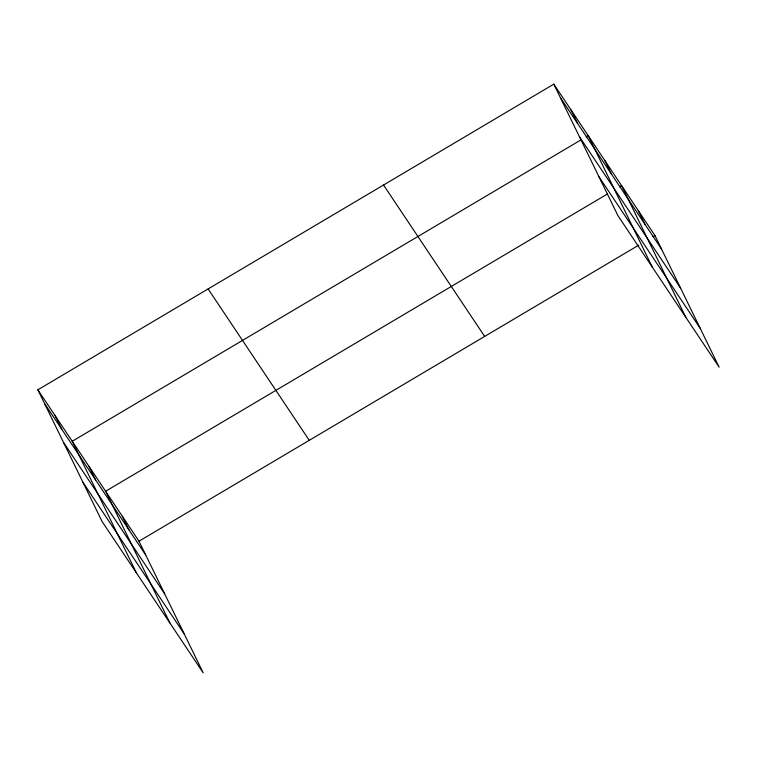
<?xml version="1.0" encoding="UTF-8"?>
<svg xmlns="http://www.w3.org/2000/svg" width="757" height="757" viewBox="0 0 757 757"><rect width="100%" height="100%" fill="white"/><g stroke="black" fill="none" stroke-linecap="round" stroke-linejoin="round"><path stroke-width="1.14" d="M37.85 389.808L138.995 541.208L203.198 672.85L102.053 521.45L37.85 389.808L553.802 84.15L654.947 235.55L719.15 367.192L618.005 215.792L553.802 84.15M581.092 139.827L72.237 441.284L136.44 572.926M586.164 136.828L588.189 135.626L652.392 267.268M607.379 194L105.62 491.246L169.823 622.888M619.538 186.79L621.573 185.588L685.776 317.23M138.995 541.208L638.728 245.154M652.922 236.752L654.947 235.55M560.464 97.804L661.609 249.204M579.455 136.743L680.6 288.143M599.014 176.854L700.159 328.254M383.534 185.02L484.679 336.42M208.118 288.947L309.263 440.347M44.512 403.462L145.656 554.862M63.503 442.4L164.648 593.8M83.062 482.512L184.206 633.912M638.255 210.569L644.917 224.223M604.881 160.607L611.542 174.261M570.996 109.888L577.657 123.542M122.303 516.227L128.964 529.881M88.929 466.265L95.59 479.919M55.043 415.546L61.705 429.2"/></g></svg>
